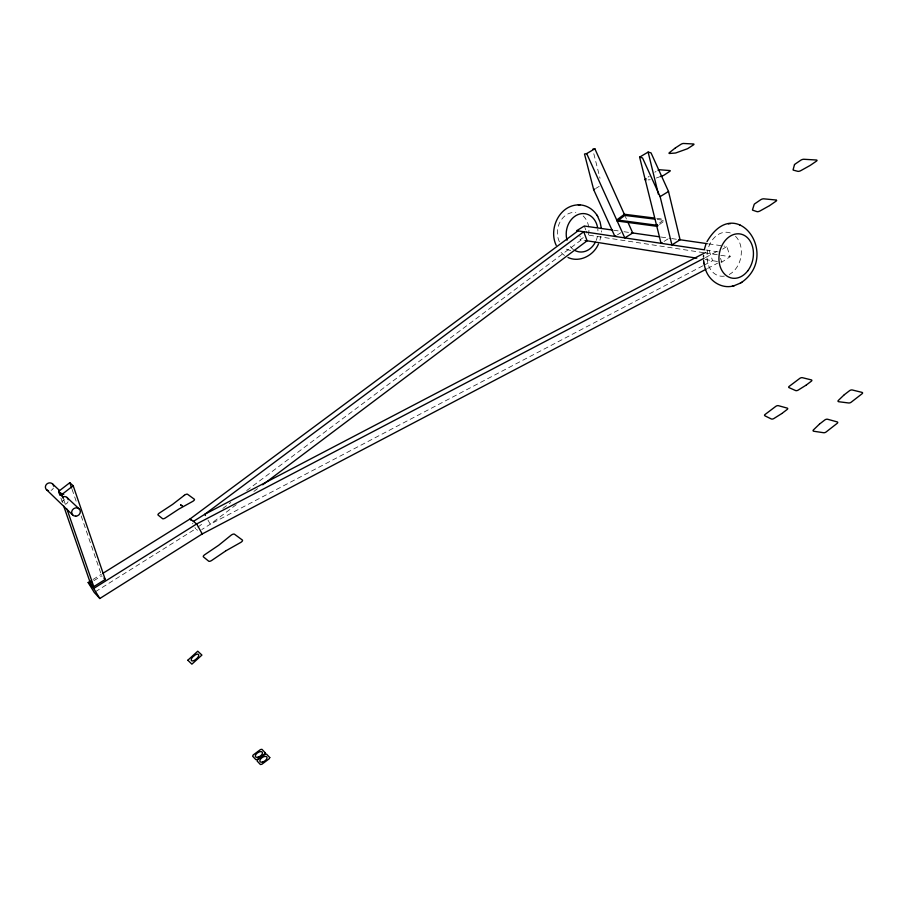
<?xml version="1.0" encoding="UTF-8"?>
<svg xmlns="http://www.w3.org/2000/svg" width="908" height="908" viewBox="0 0 908 908"><rect width="100%" height="100%" fill="white"/><g stroke="black" fill="none" stroke-linecap="round" stroke-linejoin="round"><path stroke-width="0.68" stroke-dasharray="4.54 3.41" d="M601.346 232.096L601.38 230.768M600.892 236.273L599.927 240.211M648.119 177.105L649.209 176.231M236.25 504.689L210.27 524.222L201.78 529.568M253.899 491.41L258.303 488.095M197.933 527.105L203.596 522.849M222.88 508.412L230.825 502.453M246.704 490.558L581.336 239.871L579.894 236.023M659.537 222.993L664.043 219.679M659.526 224.492L664.032 221.177M654.838 172.236L656.064 171.43M705.119 259.506L721.792 262.151L730.157 256.714L726.82 246.477L724.028 246.079M722.62 249.189L726.82 246.477M664.089 241.392L668.651 238.52M95.453 591.71L195.663 528.796L197.501 530.238M92.979 579.508L101.378 574.276M93.887 580.689L101.696 575.82L102.139 576.274M617.361 234.888L620.811 232.754M583.299 237.669L580.03 239.667L584.57 240.393M595.671 188.489L599.178 186.39M702.792 265.828L210.27 524.222L207.875 519.887M704.018 265.181L712.576 260.687L709.193 250.517L704.29 253.094M707.525 268.462L717.558 263.195M705.38 257.566L716.684 251.641M656.302 178.013L659.628 176.833M648.142 179.875L650.298 179.75M656.756 218.329L664.543 219.316M657.233 219.464L662.42 220.122M613.66 230.235L619.245 231.041M624 231.722L630.424 232.641M661.16 237.056L670.944 238.452M671.863 238.588L677.924 239.462M708.66 243.866L722.632 245.875M705.902 250.029L718.41 251.902M703.609 252.674L587.658 234.99L586.227 231.154M705.017 252.878L730.157 256.714M564.458 255.5L560.384 251.868M192.553 523.235L192.905 523.859M194.97 527.571L195.663 528.796M625.283 216.388L626.429 218.942M584.321 226.024L585.751 229.872M63.753 499.809L66.068 506.494M60.904 498.004L62.743 503.304M72.084 489.355L77.101 503.985M81.198 515.96L101.242 574.48M720.521 258.303L721.792 262.151M593.809 153.747L600.018 178.286M583.152 215.956A19.136 15.674 -80.6 0 1 587.862 237.204M570.689 250.415A19.136 15.674 -80.6 0 1 566.07 248.974M559.407 241.812A19.136 15.674 -80.6 0 1 560.281 221.473A19.136 15.674 -80.6 0 1 575.854 212.506M597.805 229.032A19.318 15.754 -80.5 0 1 597.929 230.893M597.35 236.682A19.318 15.754 -80.5 0 1 596.17 240.438M573.493 249.621A19.318 15.754 -80.5 0 1 569.918 246.102M724.368 276.123A22.212 16.923 -78.6 0 1 707.355 252.163A22.212 16.923 -78.6 0 1 731.065 233.243M735.503 236.25A22.212 16.923 -78.6 0 1 740.962 256.567A22.212 16.923 -78.6 0 1 729.203 274.511M53.345 488.073A4.2 3.87 -27.7 0 1 51.109 490.343M64.298 499.343A4.313 3.95 -29.5 0 1 62.016 501.193L65.331 504.371A4.336 3.973 -30 0 0 68.009 501.727"/><path stroke-width="1.36" d="M187.831 660.207L197.762 651.195L201.917 655.077L191.883 664.157L187.854 660.252M703.484 256.919L703.552 255.398M704.472 249.03L705.8 244.524M707.003 241.619C736.082 191.985 780.959 255.375 741.427 282.513M598.451 244.014C593.719 255.352 579.713 262.957 568.011 257.497M182.292 505.688L181.691 505.847L182.236 505.54M180.601 505.052L181.157 504.723L180.681 505.166M819.334 424.229L813.432 429.915A2.02 0.999 -18.2 0 0 813.84 431.266L823.533 432.707A2.032 1.01 -17.9 0 0 826.087 431.992L837.187 423.344A2.032 0.999 -17.7 0 0 837.153 421.891L827.608 419.258A2.02 0.987 -17.9 0 0 824.873 419.927L819.515 424.07M844.111 394.889L838.334 400.451A2.02 0.965 -17.7 0 0 838.788 401.733L848.571 402.97A2.032 0.976 -17.5 0 0 851.125 402.244L862.067 393.766A2.032 0.965 -17.2 0 0 861.987 392.37L852.306 389.986A2.009 0.953 -17.5 0 0 849.57 390.678L844.304 394.73M193.552 656.257L193.779 656.053A4.279 1.952 -40.9 0 1 198.477 654.418A4.279 1.952 -40.9 0 1 196.491 658.788L196.207 659.004A4.29 1.952 -40.9 0 1 191.497 660.638A4.29 1.952 -40.9 0 1 193.529 656.234M646.11 178.717L645.554 179.148A2.009 0.636 -22 0 0 645.168 179.58M675.109 148.118L669.389 152.669A2.009 0.613 -21.7 0 0 669.684 153.475L675.064 153.055A2.009 0.613 -21.6 0 0 676.267 152.771L686.868 148.957A2.02 0.624 -21.5 0 0 688.06 148.39L693.303 144.985A2.02 0.613 -21.4 0 0 693.496 143.986L683.576 143.475A1.998 0.602 -21.6 0 0 680.932 144.327L675.37 147.936M59.985 495.348L58.611 491.364L69.802 482.704L73.185 485.735L105.226 579.463L93.774 586.636L90.323 582.913L63.662 505.96M63.288 498.481L61.903 494.474L73.185 485.735M781.913 413.469L787.157 409.474A1.941 0.919 -18.9 0 0 787.202 408.101L778.428 405.683A1.918 0.908 -19.2 0 0 775.829 406.341L765.069 414.479A1.918 0.919 -19.4 0 0 764.491 415.296M806.145 385.128L811.321 381.212A1.929 0.897 -18.5 0 0 811.321 379.885L802.422 377.694A1.918 0.885 -18.7 0 0 799.823 378.364L789.211 386.354A1.918 0.885 -18.9 0 0 788.995 387.614L795.601 390.554A1.941 0.897 -18.7 0 0 798.2 390.099L805.929 385.264M262.707 484.793L587.113 240.79L583.742 231.744L204.777 514.28L193.393 521.396M577.976 230.882L190.135 518.899L102.57 573.527M656.904 226.319L617.281 221.03L616.793 219.929L624.352 214.322M617.281 221.03L624.84 215.412L654.668 219.134M656.541 225.207L657.54 224.469M658.028 225.604L657.029 226.342L656.416 225.184L616.793 219.929M769.666 205.56L775.92 201.258A2.338 0.817 -19.9 0 0 776.601 200.441M225.672 550.963L211.746 560.418A2.667 1.078 -30.7 0 1 208.67 561.178L203.415 556.876A2.633 1.067 -30.6 0 1 204.72 554.709L218.714 545.243L231.018 535.277A2.599 1.044 -30.1 0 1 234.457 534.199L242.357 540.033A2.633 1.078 -30.1 0 1 240.688 542.462L226.126 550.679M662.057 242.674L661.035 243.31L639.629 157.141L648.119 152.079L651.025 152.873L668.515 191.474L680.081 239.769L671.909 244.944L660.127 196.627L642.535 157.947L639.629 157.141M90.584 581.006L88.178 582.505L94.25 592.459L99.823 598.508L202.246 533.938L706.276 269.12M88.178 582.505L93.694 588.463L196.684 523.939L704.131 258.224M781.697 413.617L773.877 418.52A1.941 0.931 -19.2 0 1 771.289 418.951L764.82 415.785M90.323 582.913L91.742 582.028M733.573 285.918L740.553 283.058M615.885 235.796L614.898 236.409L593.673 189.681L584.502 154.008L586.682 153.577L594.865 148.787L624.704 215.117M740.122 283.319L741.847 282.252M660.127 196.627L668.515 191.474M593.673 189.681L594.672 189.091M769.303 205.776L760.03 210.951A2.338 0.829 -20.2 0 1 756.988 211.632L752.811 210.236A2.315 0.817 -20.2 0 1 752.505 209.759L754.185 204.448A2.293 0.806 -20.2 0 1 754.866 203.721L760.666 199.76A2.304 0.806 -20.2 0 1 763.741 198.829L775.988 200.01A2.338 0.817 -19.9 0 1 776.51 200.203M704.29 253.094L204.777 514.28L205.469 515.528M660.286 176.595L662.954 175.641A2.02 0.636 -21.7 0 0 664.145 175.062L669.457 171.589A2.02 0.636 -21.7 0 0 670.104 170.976M705.834 270.368C709.636 281.094 721.395 288.823 732.779 286.099M732.234 286.224L734.118 285.804M592.674 149.23L594.865 148.787M728.341 223.89L728.931 223.822M729.794 223.72L730.395 223.64M645.985 180.011L645.815 180.022A2.009 0.636 -22 0 1 645.338 179.977M578.782 204.868C559.43 204.913 548.273 229.043 556.229 245.387M579.497 204.879C586.602 205.083 593.253 209.294 596.987 215.264M578.294 204.856L579.996 204.89M654.18 218.011L624.318 214.243L624.84 215.412M612.264 230.03L584.321 226.024L576.659 230.689L704.517 249.825M631.48 232.788L659.764 236.852M678.707 239.564L707.264 243.673M585.581 240.552L696.776 258.178M739.43 224.775L740.009 225.002M201.417 533.291L202.246 533.938L196.684 523.939L190.135 518.899L190.828 520.136M66.829 497.357L79.2 508.934M52.55 483.93L59.519 490.49M58.611 491.364L61.903 494.474M46.512 489.696L72.822 515.097M103.898 578.09L105.226 579.463M597.532 216.149L600.086 221.961L601.244 227.84M596.806 214.969L597.702 216.433M93.694 588.463L99.823 598.508M586.682 153.577L624.806 237.896L632.74 232.97L627.576 221.495M624.239 214.299L624.727 215.4M66.988 509.161L93.774 586.636M69.802 482.704L71.63 488.027M705.244 268.757L703.95 263.445M648.119 152.079L658.47 194.46M703.575 260.278L703.768 262.174M703.745 261.958L703.995 263.695M669.888 170.579A2.02 0.636 -21.7 0 0 669.695 170.545L659.934 169.785A1.998 0.624 -21.8 0 0 658.005 170.25M567.057 240.189A19.318 15.754 -80.5 0 1 577.738 214.685A19.318 15.754 -80.5 0 1 597.532 227.261M595.353 242.198A19.318 15.754 -80.5 0 1 574.9 250.483M48.51 490.683A4.2 3.87 -27.7 0 1 45.434 486.563A4.2 3.87 -27.7 0 1 49.577 482.874A4.2 3.87 -27.7 0 1 53.64 486.132M63.753 494.44A4.313 3.95 -29.5 0 0 59.417 493.714L62.72 496.835A4.336 3.973 -30 0 1 68.225 499.672M794.477 164.757L793.104 169.728A2.315 0.783 -19.8 0 0 793.433 170.159L797.78 171.328A2.327 0.783 -19.7 0 0 800.833 170.625L809.947 165.551A2.327 0.783 -19.6 0 0 810.299 165.335L816.394 161.17A2.327 0.783 -19.5 0 0 816.394 160.012L803.852 159.263A2.293 0.76 -19.7 0 0 800.777 160.228L795.124 164.064A2.304 0.772 -19.8 0 0 794.477 164.757M269.767 757.533L269.211 758.77L261.879 764.252L260.403 764.525L257.123 761.018L257.69 759.769L264.988 754.332L266.453 754.06L269.767 757.533M265.181 752.721L264.625 753.958L257.327 759.383L255.863 759.655L252.64 756.194L253.207 754.968L260.46 749.577L261.913 749.304L265.181 752.721M184.358 495.291L172.599 504.394L159.354 513.088A2.474 0.908 -30.3 0 0 158.049 515.029L162.566 518.684A2.497 0.919 -30.4 0 0 165.392 517.935L178.57 509.263A2.486 0.919 -30.1 0 1 178.989 509.002L192.678 501.409A2.463 0.919 -29.9 0 0 194.346 499.218L187.536 494.258A2.44 0.897 -29.9 0 0 184.358 495.291M258.224 757.136A4.086 2.111 -34.2 0 0 262.287 752.176A4.086 2.111 -34.2 0 0 256.192 754.094A4.086 2.111 -34.2 0 0 258.224 757.136M262.764 761.982A4.12 2.134 -34.3 0 0 266.85 756.977A4.12 2.134 -34.3 0 0 260.709 758.895A4.12 2.134 -34.3 0 0 262.764 761.982M747.761 270.845A22.462 17.014 -78.5 0 0 741.495 234.253A22.462 17.014 -78.5 0 0 719.306 263.082A22.462 17.014 -78.5 0 0 747.761 270.845M75.727 516.187A4.461 4.063 -31.7 0 0 79.915 509.865A4.461 4.063 -31.7 0 0 72.39 509.99A4.461 4.063 -31.7 0 0 75.727 516.187"/></g></svg>
